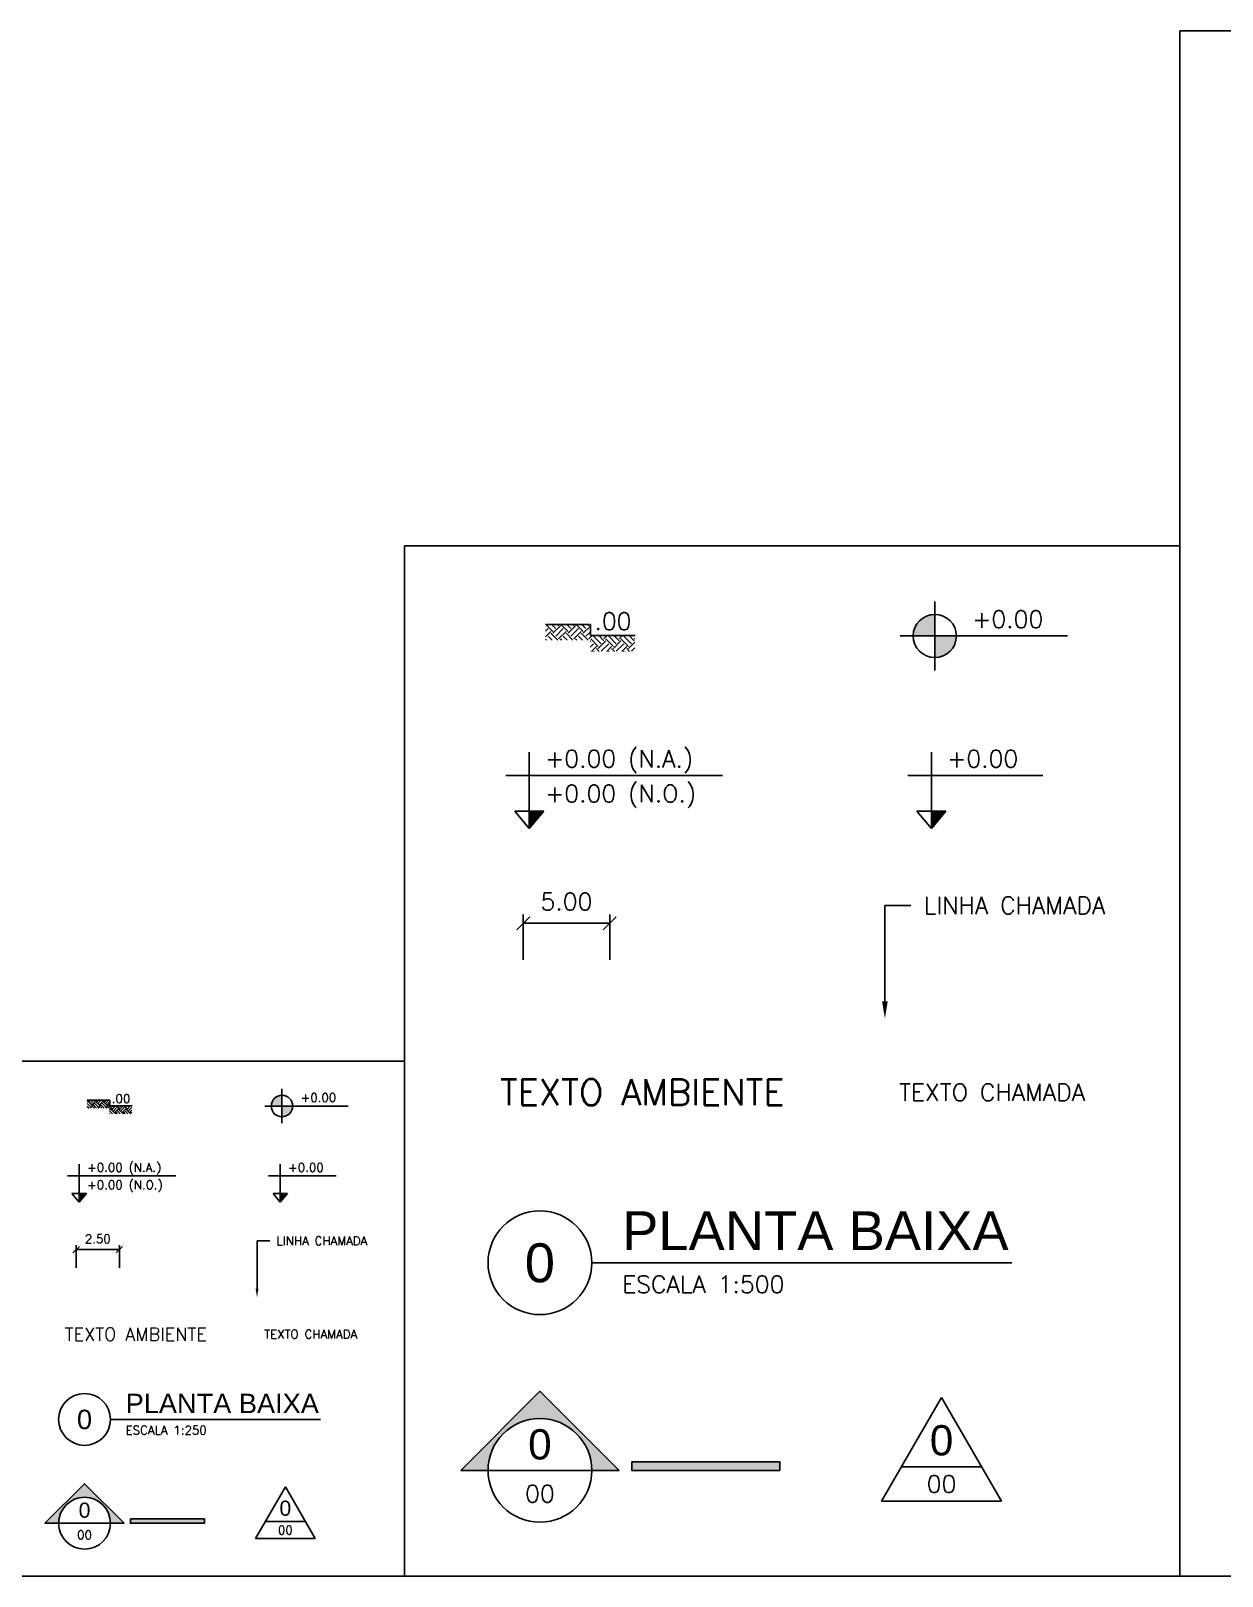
# Model space of a CAD drawing. Header units: millimetres. Extents: x 272697 to 273846, y 9581933 to 9582628.
# Drawn here: x 272749.3 to 272818.2, y 9581933.2 to 9582022.5 of the extents above; entities that cross this region are included whole.
import ezdxf
from ezdxf import colors
from ezdxf.entities.mleader import LeaderData, LeaderLine
from ezdxf.enums import TextEntityAlignment as Align
from ezdxf.math import Vec2, Vec3

# ---------------------------------------------------------------- set-up
doc = ezdxf.new("R2010")
doc.units = ezdxf.units.MM
doc.header["$PDMODE"] = 35
for name, color, linetype in [('ARQ-COTAS', 30, 'Continuous'), ('ARQ-SÍMBOLOS', 2, 'Continuous'), ('ARQ-TEXTO2', 2, 'Continuous'), ('ARQ-TEXTO3', 3, 'Continuous'), ('ARQ-TEXTO4', 4, 'Continuous')]:
    doc.layers.add(name, color=color, linetype=linetype)
doc.styles.add('arial', font='arial.ttf')
doc.styles.add('ROMANS', font='romans.shx')
doc.styles.add('Romans_Anot', font='romans.shx')
doc.dimstyles.new('Escala 1-250', dxfattribs={"dimscale": 2.5, "dimtxt": 0.2, "dimasz": 0.15, "dimexe": 0.1, "dimexo": 0.2, "dimgap": 0.15, "dimtad": 1, "dimzin": 4, "dimdsep": 46, "dimtxsty": 'Romans_Anot', "dimblk": 'OBLIQUE', "dimcen": 0.25, "dimclrd": 256, "dimclre": 256, "dimclrt": 2, "dimadec": 0, "dimazin": 0, "dimtfac": 1, "dimtix": 1, "dimtmove": 2, "dimatfit": 3, "dimfxl": 0, "dimlwd": -1, "dimlwe": -1, "dimarcsym": 0})
doc.dimstyles.new('Escala 1-500', dxfattribs={"dimscale": 5, "dimtxt": 0.2, "dimasz": 0.15, "dimexe": 0.1, "dimexo": 0.2, "dimgap": 0.15, "dimtad": 1, "dimzin": 4, "dimdsep": 46, "dimtxsty": 'Romans_Anot', "dimblk": 'OBLIQUE', "dimcen": 0.25, "dimclrd": 256, "dimclre": 256, "dimclrt": 2, "dimadec": 0, "dimazin": 0, "dimtfac": 1, "dimtix": 1, "dimtmove": 2, "dimatfit": 3, "dimfxl": 0, "dimlwd": -1, "dimlwe": -1, "dimarcsym": 0})

# ---------------------------------------------------------------- blocks, each defined once
blk = doc.blocks.new('_Oblique')
at = {"color": 0, "linetype": 'ByBlock', "lineweight": -2}
blk.add_line((-0.5, -0.5), (0.5, 0.5), dxfattribs=at)
blk = doc.blocks.new('*D20')
at = {"layer": 'ARQ-COTAS', "transparency": 16777216}
for p, q in [((272751.8960078291, 9581950.989820529), (272751.8960078291, 9581952.300566696)), ((272754.3960078291, 9581950.989820529), (272754.3960078291, 9581952.300566696)), ((272751.8960078291, 9581952.050566696), (272754.3960078291, 9581952.050566696))]:
    blk.add_line(p, q, dxfattribs=at)
at = {"layer": 'Defpoints', "color": 0, "transparency": 16777216}
for p in [(272754.3960078291, 9581952.050566696), (272751.8960078291, 9581950.489820529), (272754.3960078291, 9581950.489820529)]:
    blk.add_point(p, dxfattribs=at)
at = {"layer": 'ARQ-COTAS', "transparency": 16777216, "xscale": 0.375, "yscale": 0.375, "zscale": 0.375, "rotation": 180}
blk.add_blockref('_Oblique', (272751.8960078291, 9581952.050566696), dxfattribs=at)
at = {"layer": 'ARQ-COTAS', "transparency": 16777216, "xscale": 0.375, "yscale": 0.375, "zscale": 0.375}
blk.add_blockref('_Oblique', (272754.3960078291, 9581952.050566696), dxfattribs=at)
at = {"layer": 'ARQ-COTAS', "color": 2, "transparency": 16777216, "insert": (272753.1460078291, 9581952.675566696), "char_height": 0.5, "attachment_point": 5, "style": 'Romans_Anot'}
blk.add_mtext('2.50', dxfattribs=at)
blk = doc.blocks.new('Nível_Planta')
at = {"layer": 'ARQ-SÍMBOLOS', "ltscale": 0.1}
h = blk.add_hatch(color=1, dxfattribs=at)
h.dxf.hatch_style = 1
h.paths.add_polyline_path([(-0.2499999999998295, 0), (0, 0), (0, 0.25, 0.4142135623730951)])
h.paths.add_polyline_path([(0.2500000000000568, 0), (0, 0), (0, -0.25, 0.4142135623730952)])
at = {"layer": 'ARQ-SÍMBOLOS', "color": 1}
for p, q in [((0, 0.3999999999999773), (0, -0.3999999999999773)), ((1.5345611638636, 0), (-0.3999999999999773, 0))]:
    blk.add_line(p, q, dxfattribs=at)
at = {"layer": 'ARQ-SÍMBOLOS', "color": 1, "ltscale": 0.1}
blk.add_line((-0.25, 0), (0.25, 0), dxfattribs=at)
at = {"layer": 'ARQ-SÍMBOLOS', "color": 1}
blk.add_circle((0, 0), 0.2499999999999881, dxfattribs=at)
at = {"layer": 'ARQ-TEXTO2', "style": 'ROMANS'}
blk.add_attdef('NIVEL-ACABADO', text='', height=0.2, dxfattribs=at).set_placement((0.4323399719731924, 0.03380018974962695), align=Align.BOTTOM_LEFT)
blk = doc.blocks.new('Nível_Corte')
at = {"layer": 'ARQ-SÍMBOLOS'}
h = blk.add_hatch(color=1, dxfattribs=at)
h.dxf.hatch_style = 1
h.paths.add_polyline_path([(0.1674369880686299, 0.2018394639394501), (0, 0.2018394639394501), (0, 2.775557561562891e-17)])
at = {"layer": 'ARQ-SÍMBOLOS', "color": 1}
for p, q in [((0, 0), (0, 0.8840472081402027)), ((-0.2710281388124827, 0.61301906932772), (2.23548512267085, 0.6130190693277199)), ((-0.1674369880686299, 0.2018394639394501), (0.1674369880686299, 0.2018394639394501)), ((0, 0), (-0.1674369880686299, 0.2018394639394501)), ((0, 0), (0.1674369880686299, 0.2018394639394501))]:
    blk.add_line(p, q, dxfattribs=at)
at = {"layer": 'ARQ-TEXTO2', "style": 'ROMANS'}
for tag, p in [('NIVEL-ACABADO', (0.1823399719731924, 0.6468192590773469)), ('NIVEL-OSSO', (0.1823399719731924, 0.2437618968276638))]:
    blk.add_attdef(tag, text='', height=0.2, dxfattribs=at).set_placement(p, align=Align.BOTTOM_LEFT)
blk = doc.blocks.new('Nível_Fachada')
at = {"layer": 'ARQ-SÍMBOLOS'}
h = blk.add_hatch(color=1, dxfattribs=at)
h.dxf.hatch_style = 1
h.paths.add_polyline_path([(0.1674369880686299, 0.2018394639394501), (0, 0.2018394639394501), (0, 2.775557561562891e-17)])
at = {"layer": 'ARQ-SÍMBOLOS', "color": 1}
for p, q in [((0, 0), (0, 0.8840472081402027)), ((-0.2710281388124827, 0.61301906932772), (1.290009262549347, 0.61301906932772)), ((-0.1674369880686299, 0.2018394639394501), (0.1674369880686299, 0.2018394639394501)), ((0, 0), (-0.1674369880686299, 0.2018394639394501)), ((0, 0), (0.1674369880686299, 0.2018394639394501))]:
    blk.add_line(p, q, dxfattribs=at)
at = {"layer": 'ARQ-TEXTO2', "style": 'ROMANS'}
blk.add_attdef('NIVEL-ACABADO', text='', height=0.2, dxfattribs=at).set_placement((0.1823399719731924, 0.6468192590773469), align=Align.BOTTOM_LEFT)
blk = doc.blocks.new('Desnível')
at = {"layer": 'ARQ-SÍMBOLOS', "ltscale": 0.1}
h = blk.add_hatch(dxfattribs=at)
h.set_pattern_fill('EARTH', color=8, scale=0.0195, angle=45)
h.set_pattern_definition([(45, (-400.0299619025752, -104.6273610214731), (0, 0.1751149943608485), [0.123825, -0.123825]), (45, (-400.0627959640179, -104.5945269600304), (0, 0.1751149943608485), [0.123825, -0.123825]), (45, (-400.0956300254606, -104.5616928985877), (0, 0.1751149943608485), [0.123825, -0.123825]), (135, (-400.0956300254606, -104.5398035242927), (-0.1751149943608485, 0), [0.123825, -0.123825]), (135, (-400.0627959640179, -104.50696946285), (-0.1751149943608485, 0), [0.123825, -0.123825]), (135, (-400.0299619025752, -104.4741354014074), (-0.1751149943608485, 0), [0.123825, -0.123825])])
h.paths.add_polyline_path([(-0.003175775869522113, 0.1299999999999955), (-0.5200000000000955, 0.1299999999999955), (-0.5200000000000955, -0.05199999999990723), (-0.003175775869522113, -0.05199999999990723)])
h.paths.add_polyline_path([(0.513648448261165, 0), (-0.003175775869522113, 0), (-0.003175775869522113, -0.1820000000000164), (0.513648448261165, -0.1820000000000164)])
at = {"layer": 'ARQ-SÍMBOLOS', "color": 1}
for p, q in [((-0.5200000000000955, 0.1299999999999955), (0, 0.1299999999999955)), ((0, 0.1299999999999955), (0, 0)), ((0, 0), (0.5168242241306871, 0))]:
    blk.add_line(p, q, dxfattribs=at)
at = {"layer": 'ARQ-TEXTO2', "style": 'ROMANS'}
blk.add_attdef('DESNIVEL', text='', height=0.2, dxfattribs=at).set_placement((0.04765483870835396, 0.006558432516840185), align=Align.BOTTOM_LEFT)
blk = doc.blocks.new('*U12')
at = {"layer": 'ARQ-SÍMBOLOS'}
blk.add_line((0.6000000000000227, 0), (5.457782053290023, 0), dxfattribs=at)
blk.add_circle((0, 0), 0.6000000000000001, dxfattribs=at)
at = {"layer": 'ARQ-TEXTO2', "style": 'ROMANS'}
blk.add_attdef('ESCALA1', text='', height=0.2, dxfattribs=at).set_placement((0.9509007815001951, -0.1493556705072479), align=Align.TOP_LEFT)
at = {"layer": 'ARQ-TEXTO4', "style": 'arial'}
blk.add_attdef('TITULODODESENHO', (0.9509007815001951, 0.1457810115979328), '', height=0.45, dxfattribs=at)
blk.add_attdef('0', text='', height=0.45, dxfattribs=at).set_placement((0, 0), align=Align.MIDDLE)
blk = doc.blocks.new('*D21')
at = {"layer": 'ARQ-COTAS', "transparency": 16777216}
for p, q in [((272777.7501755666, 9581968.811460156), (272777.7501755666, 9581971.432952488)), ((272782.7501755666, 9581968.811460156), (272782.7501755666, 9581971.432952488)), ((272777.7501755666, 9581970.932952488), (272782.7501755666, 9581970.932952488))]:
    blk.add_line(p, q, dxfattribs=at)
at = {"layer": 'Defpoints', "color": 0, "transparency": 16777216}
for p in [(272782.7501755666, 9581970.932952488), (272777.7501755666, 9581967.811460156), (272782.7501755666, 9581967.811460156)]:
    blk.add_point(p, dxfattribs=at)
at = {"layer": 'ARQ-COTAS', "transparency": 16777216, "xscale": 0.75, "yscale": 0.75, "zscale": 0.75, "rotation": 180}
blk.add_blockref('_Oblique', (272777.7501755666, 9581970.932952488), dxfattribs=at)
at = {"layer": 'ARQ-COTAS', "transparency": 16777216, "xscale": 0.75, "yscale": 0.75, "zscale": 0.75}
blk.add_blockref('_Oblique', (272782.7501755666, 9581970.932952488), dxfattribs=at)
at = {"layer": 'ARQ-COTAS', "color": 2, "transparency": 16777216, "insert": (272780.2501755666, 9581972.182952488), "char_height": 1, "attachment_point": 5, "style": 'Romans_Anot'}
blk.add_mtext('5.00', dxfattribs=at)
blk = doc.blocks.new('Símbolo_Corte')
at = {"layer": 'ARQ-SÍMBOLOS'}
h = blk.add_hatch(color=256, dxfattribs=at)
h.dxf.hatch_style = 1
h.paths.add_polyline_path([(0, 0.9151393877975806), (-0.9151393877975806, 0), (-0.5999999999999659, 0, -1), (0.5999999999999659, 0), (0.9151393877976375, 0)])
at = {"layer": 'ARQ-SÍMBOLOS', "ltscale": 0.1}
blk.add_hatch(color=256, dxfattribs=at).paths.add_polyline_path([(1.062636070721965, 0.1000000000000227), (2.77493444844464, 0.1000000000000227), (2.77493444844464, 0), (1.062636070721965, 0)])
at = {"layer": 'ARQ-SÍMBOLOS'}
for p, q in [((-0.9151393877975806, 0), (-0.5999999999999659, 0)), ((0.5999999999999659, 0), (0.9151393877976375, 0))]:
    blk.add_line(p, q, dxfattribs=at)
at = {"layer": 'ARQ-SÍMBOLOS', "color": 4}
blk.add_line((-0.5999999999999659, 0), (0.5999999999999659, 0), dxfattribs=at)
at = {"layer": 'ARQ-SÍMBOLOS'}
blk.add_lwpolyline([(-0.9151393877975806, 0), (0, 0.9151393877975806), (0.9151393877976375, 0)], dxfattribs=at)
blk.add_lwpolyline([(1.062636070721965, 0.1000000000000227), (2.77493444844464, 0.1000000000000227), (2.77493444844464, 0), (1.062636070721965, 0)], close=True, dxfattribs=at)
blk.add_circle((0, 0), 0.5999999999999577, dxfattribs=at)
at = {"layer": 'ARQ-TEXTO2', "style": 'ROMANS'}
blk.add_attdef('NUMERO-FOLHA', text='', height=0.2, dxfattribs=at).set_placement((0, -0.2710679097771163), align=Align.MIDDLE_CENTER)
at = {"layer": 'ARQ-TEXTO4', "style": 'arial'}
blk.add_attdef('NUMERO-DESENHO-NA-FOLHA', text='', height=0.35, dxfattribs=at).set_placement((0, 0.3011729068109048), align=Align.MIDDLE_CENTER)
blk = doc.blocks.new('Símbolo_Fachada')
at = {"layer": 'ARQ-SÍMBOLOS', "ltscale": 0.1}
for p, q in [((-0.6928203230274903, -0.3985667833428579), (-5.684341886080801e-14, 0.8014332166570171)), ((0.6928203230274335, -0.3985667833429147), (-5.684341886080801e-14, 0.8014332166570171)), ((-0.692820323027604, -0.3985667833428579), (0.6928203230274335, -0.3985667833429147))]:
    blk.add_line(p, q, dxfattribs=at)
at = {"layer": 'ARQ-SÍMBOLOS', "color": 4, "ltscale": 0.1}
blk.add_line((-0.4627076833745036, 0), (0.4627076833744468, 0), dxfattribs=at)
at = {"layer": 'ARQ-TEXTO2', "style": 'ROMANS'}
blk.add_attdef('NUMERO-FOLHA', text='', height=0.2, dxfattribs=at).set_placement((-5.684341886080801e-14, -0.1992833916714289), align=Align.MIDDLE_CENTER)
at = {"layer": 'ARQ-TEXTO4', "style": 'arial'}
blk.add_attdef('NUMERO-DESENHO-NA-FOLHA', text='', height=0.35, dxfattribs=at).set_placement((-5.684341886080801e-14, 0.3062494316076254), align=Align.MIDDLE_CENTER)

msp = doc.modelspace()

# ---------------------------------------------------------------- linework, layer by layer
for points in [[(272815.7298824161, 9581933.168180903), (272882.9959141596, 9581933.168180903), (272882.9959141596, 9582022.544534612), (272815.7298824161, 9582022.544534612)], [(272770.8858612538, 9581933.168180903), (272815.7298824161, 9581933.168180903), (272815.7298824161, 9581992.75241671), (272770.8858612538, 9581992.75241671)], [(272748.4638506727, 9581933.168180903), (272770.8858612538, 9581933.168180903), (272770.8858612538, 9581962.960298806), (272748.4638506727, 9581962.960298806)]]:
    msp.add_lwpolyline(points, close=True)

# ---------------------------------------------------------------- block references
at = {"layer": 'ARQ-SÍMBOLOS'}
for name, p, xscale, yscale, zscale, values in [('Desnível', (272781.6321216673, 9581987.566763114), 5, 5, 5, {'DESNIVEL': '.00'}), ('Nível_Planta', (272801.5519449004, 9581987.547157843), 5, 5, 5, {'NIVEL-ACABADO': '+0.00'}), ('Nível_Corte', (272778.1019171249, 9581976.411317253), 5, 5, 5, {'NIVEL-OSSO': '+0.00 (N.O.)', 'NIVEL-ACABADO': '+0.00 (N.A.)'}), ('Nível_Fachada', (272801.3546333191, 9581976.411317253), 5, 5, 5, {'NIVEL-ACABADO': '+0.00 '}), ('Nível_Planta', (272763.7968924959, 9581960.357669372), 2.5, 2.5, 2.5, {'NIVEL-ACABADO': '+0.00'}), ('Desnível', (272753.8369808794, 9581960.367472008), 2.5, 2.5, 2.5, {'DESNIVEL': '.00'}), ('Nível_Corte', (272752.0718786083, 9581954.789749078), 2.5, 2.5, 2.5, {'NIVEL-OSSO': '+0.00 (N.O.)', 'NIVEL-ACABADO': '+0.00 (N.A.)'}), ('Nível_Fachada', (272763.6982367053, 9581954.789749078), 2.5, 2.5, 2.5, {'NIVEL-ACABADO': '+0.00 '}), ('*U12', (272778.713993273, 9581951.291596342), 5, 5, 5, {'ESCALA1': 'ESCALA 1:500', '0': '0', 'TITULODODESENHO': 'PLANTA BAIXA'}), ('*U12', (272752.3779166823, 9581942.229888622), 2.5, 2.5, 2.5, {'ESCALA1': 'ESCALA 1:250', '0': '0', 'TITULODODESENHO': 'PLANTA BAIXA'})]:
    msp.add_blockref(name, p, dxfattribs=dict(at, xscale=xscale, yscale=yscale, zscale=zscale)).add_auto_attribs(values)
at = {"layer": 'ARQ-SÍMBOLOS', "ltscale": 0.03}
for name, p, xscale, yscale, zscale in [('Símbolo_Corte', (272778.713993273, 9581939.28418705), 5, 5, 5), ('Símbolo_Fachada', (272801.9441986053, 9581939.492326178), 5, 5, 5), ('Símbolo_Corte', (272752.3779166823, 9581936.226183977), 2.5, 2.5, 2.5), ('Símbolo_Fachada', (272763.9930193484, 9581936.33025354), 2.5, 2.5, 2.5)]:
    msp.add_blockref(name, p, dxfattribs=dict(at, xscale=xscale, yscale=yscale, zscale=zscale)).add_auto_attribs({'NUMERO-FOLHA': '00', 'NUMERO-DESENHO-NA-FOLHA': '0'})

# ---------------------------------------------------------------- texts
at = {"layer": 'ARQ-TEXTO2', "attachment_point": 1, "style": 'ROMANS'}
for insert, char_height in [((272799.4901816736, 9581961.649495158), 1), ((272762.7660108826, 9581947.408838032), 0.5)]:
    msp.add_mtext('TEXTO CHAMADA', dxfattribs=dict(at, insert=insert, char_height=char_height))
at = {"layer": 'ARQ-TEXTO3', "attachment_point": 5, "style": 'ROMANS'}
for insert, char_height in [((272784.634684185, 9581961.152937183), 1.5), ((272755.3382621383, 9581947.160559043), 0.75)]:
    msp.add_mtext('TEXTO AMBIENTE', dxfattribs=dict(at, insert=insert, char_height=char_height))

# ---------------------------------------------------------------- dimensions: what is measured, and where the dimension line sits
at = {"layer": 'ARQ-COTAS'}
for base, p1, p2, dimstyle, picture, middle in [((272782.7501755666, 9581970.932952488), (272777.7501755666, 9581967.811460156), (272782.7501755666, 9581967.811460156), 'Escala 1-500', '*D21', (272780.2501755666, 9581972.182952488)), ((272754.3960078291, 9581952.050566696), (272751.8960078291, 9581950.489820529), (272754.3960078291, 9581950.489820529), 'Escala 1-250', '*D20', (272753.1460078291, 9581952.675566696))]:
    dim = msp.add_linear_dim(base=base, p1=p1, p2=p2, dimstyle=dimstyle, dxfattribs=at)
    dim.commit()
    dim.dimension.update_dxf_attribs({"geometry": picture, "text_midpoint": middle})

# ---------------------------------------------------------------- leaders
ml = msp.add_multileader_mtext('Standard', dxfattribs=at)
ml.set_content('LINHA CHAMADA', color=2, style='Romans_Anot')
ml.set_leader_properties(color=256, linetype='ByLayer', lineweight=-1)
ml.build(insert=Vec2(0, 0))
ml.multileader.update_dxf_attribs({"dogleg_length": 0.3, "arrow_head_size": 1, "scale": 5})
ctx = ml.context
ctx.base_point, ctx.scale, ctx.char_height, ctx.arrow_head_size, ctx.landing_gap_size, ctx.plane_origin = Vec3(272800.1676077396, 9581971.960821712), 5, 1, 1, 0.75, Vec3(272798.6676077396, 9581965.420227626)
notes = []
notes.append((ctx, [(0, (1, 1, 0), (272798.6676077396, 9581971.960821712), (1, 0), 1.5, [(0, [(272798.6676077396, 9581965.420227626)], 0, [])])]))
ctx.mtext.insert, ctx.mtext.flow_direction = Vec3(272800.9176077396, 9581972.460821712), 5
ml = msp.add_multileader_mtext('Standard', dxfattribs=at)
ml.set_content('LINHA CHAMADA', color=2, style='Romans_Anot')
ml.set_leader_properties(color=256, linetype='ByLayer', lineweight=-1)
ml.build(insert=Vec2(0, 0))
ml.multileader.update_dxf_attribs({"dogleg_length": 0.3, "arrow_head_size": 0.5, "scale": 2.5})
ctx = ml.context
ctx.base_point, ctx.scale, ctx.char_height, ctx.arrow_head_size, ctx.landing_gap_size, ctx.plane_origin = Vec3(272763.1047239156, 9581952.564501308), 2.5, 0.5, 0.5, 0.375, Vec3(272762.3547239156, 9581949.289988892)
notes.append((ctx, [(0, (1, 1, 0), (272762.3547239156, 9581952.564501308), (1, 0), 0.75, [(0, [(272762.3547239156, 9581949.289988892)], 0, [])])]))
ctx.mtext.insert, ctx.mtext.flow_direction = Vec3(272763.4797239156, 9581952.814501308), 5
for ctx, leaders in notes:
    for number, flags, end, landing, length, lines in leaders:
        leader = LeaderData()
        leader.index, (leader.has_last_leader_line, leader.has_dogleg_vector, leader.attachment_direction) = number, flags
        leader.last_leader_point, leader.dogleg_vector, leader.dogleg_length = Vec3(end), Vec3(landing), length
        for number, points, colour, breaks in lines:
            line = LeaderLine()
            line.index, line.vertices, line.color, line.breaks = number, Vec3.list(points), colors.encode_raw_color(colour), breaks
            leader.lines.append(line)
        ctx.leaders.append(leader)

doc.saveas('drawing.dxf')
